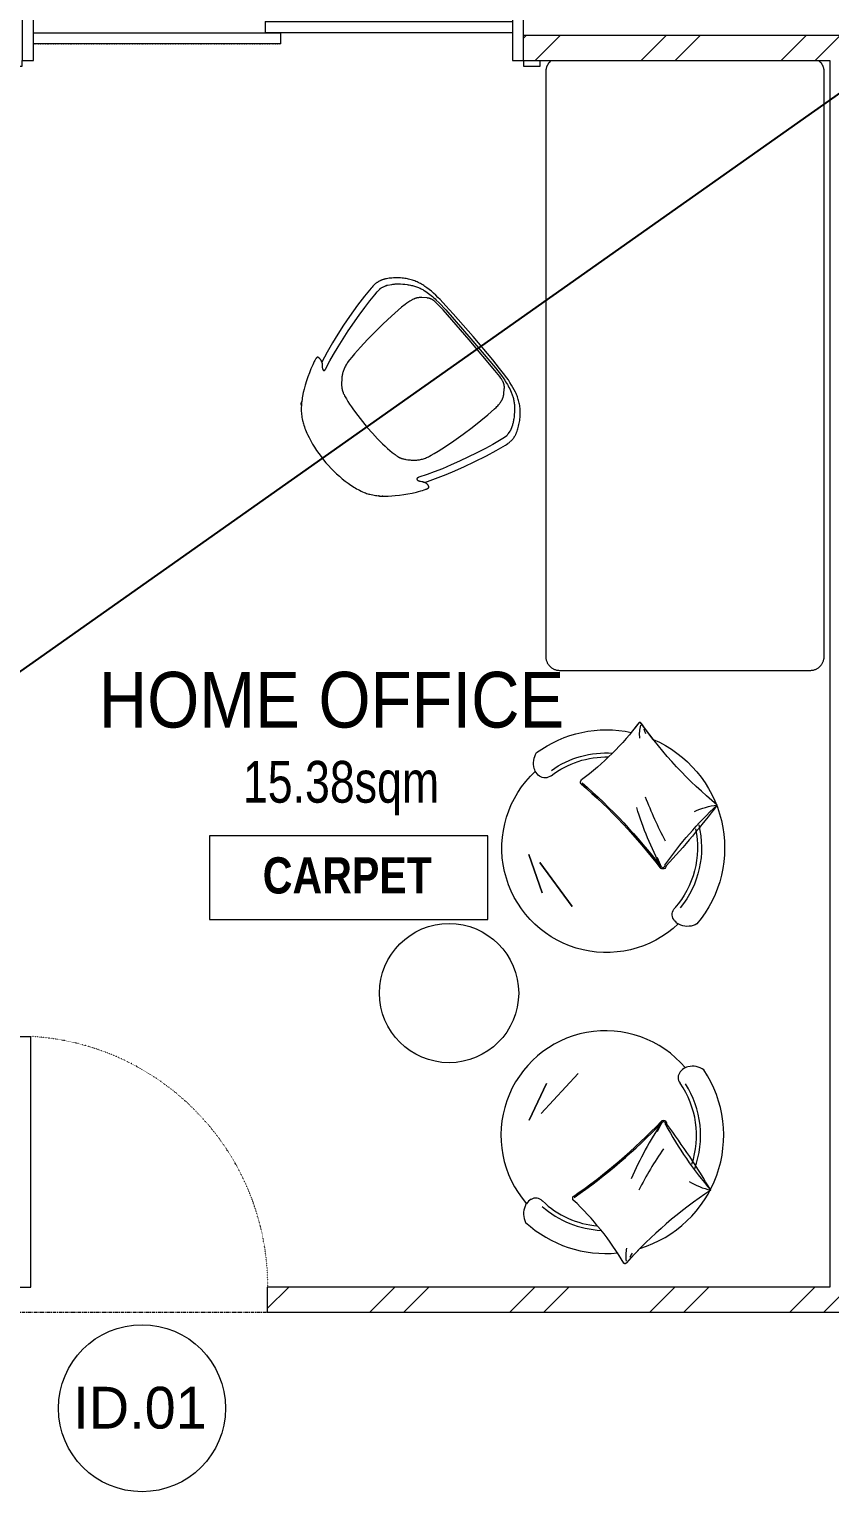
# Model space of a CAD drawing. Header units: millimetres. Extents: x -1971 to 39113, y -25802 to 13528.
# Drawn here: x 23679 to 26554, y 118 to 5371 of the extents above; entities that cross this region are included whole.
import ezdxf

# ---------------------------------------------------------------- set-up
doc = ezdxf.new("R2010")
doc.units = ezdxf.units.MM
doc.linetypes.add('Grid Line', pattern=[22.225, 12.7, -3.175, 3.175, -3.175])
doc.linetypes.add('T-swing', pattern=[1.2, 0, -0.6, 0, -0.6])
for name, color, linetype, lineweight in [('A-ANNO-NOTE', 131, 'Continuous', 9), ('A-AREA-IDEN', 2, 'Continuous', 25), ('A-DOOR', 31, 'Continuous', 9), ('A-DOOR-FRAM', 31, 'Continuous', 9), ('A-DOOR-IDEN', 31, 'Continuous', 9), ('A-WALL', 113, 'Continuous', 18), ('A-WALL-PATT', 111, 'Continuous', 18), ('G Furniture_dwg', 8, 'Continuous', 9), ('S-GRID', 1, 'Continuous', 9), ('图层 01', 18, 'Continuous', 9)]:
    doc.layers.add(name, color=color, linetype=linetype, lineweight=lineweight)
doc.layers.add('ID_REVISION_MARKUP', color=7, linetype='Continuous', lineweight=25, true_color=0xc83228)
doc.styles.add('Avenir Heavy', font='', dxfattribs={"width": 0.9, "height": 200})
doc.styles.add('Avenir Light', font='', dxfattribs={"height": 150})
doc.styles.add('Avenir Medium', font='', dxfattribs={"width": 0.8, "height": 150})
doc.styles.add('Avenir_B_2', font='', dxfattribs={"width": 0.85, "height": 130})
doc.styles.get('Avenir Heavy').set_extended_font_data('Avenir Heavy')
doc.styles.get('Avenir Light').set_extended_font_data('Avenir Light')
doc.styles.get('Avenir Medium').set_extended_font_data('Avenir Medium')
doc.styles.get('Avenir_B_2').set_extended_font_data('Avenir', bold=True)
pattern_1 = [(45, (0, 0), (-251.447, 251.447), []), (45, (0, 381), (-251.447, 251.447), [])]

# ---------------------------------------------------------------- blocks, each defined once
blk = doc.blocks.new('M_Single-Flush - 900 x 2400mm In-1156846-Ground Floor')
at = {"layer": 'A-DOOR'}
for p, q in [((399, -45), (399, -945.2)), ((450, -45), (399, -45)), ((450, -45), (450, -945.2)), ((450, -945.2), (399, -945.2))]:
    blk.add_line(p, q, dxfattribs=at)
at = {"layer": 'A-DOOR', "linetype": 'T-swing'}
blk.add_arc((450, -45), 901.7, 180, 266.7576, dxfattribs=at)
blk = doc.blocks.new('CE Double Sliding Glazed _Adjustable_ - Glazed Sliding Double 1800 x 2400-2163021-Ground Floor')
at = {"layer": 'A-DOOR', "linetype": 'T-swing'}
for p, q in [((-375.3, 178.6), (-308.1, 245.8)), ((-375.3, 178.6), (-308.1, 111.5)), ((-375.3, 178.6), (-80.3, 178.6)), ((58.3, 40), (945.8, 40)), ((-774.2, -40), (113.3, -40))]:
    blk.add_line(p, q, dxfattribs=at)
at = {"layer": 'A-DOOR'}
for p, q in [((-814.2, 120), (-874.2, 120)), ((-874.2, 120), (-874.2, 100)), ((-814.2, 100), (-814.2, 120)), ((1045.8, 120), (985.8, 120)), ((985.8, 120), (985.8, 100)), ((1045.8, 100), (1045.8, 120)), ((-814.2, 100), (-814.2, -100)), ((-774.2, 100), (-814.2, 100)), ((-774.2, -100), (-774.2, 100)), ((985.8, 100), (945.8, 100)), ((945.8, 100), (945.8, -100)), ((985.8, -100), (985.8, 100)), ((-874.2, -100), (-874.2, -120)), ((-814.2, -100), (-774.2, -100)), ((-814.2, -120), (-814.2, -100)), ((945.8, -100), (985.8, -100)), ((985.8, -100), (985.8, -120)), ((1045.8, -120), (1045.8, -100)), ((-874.2, -120), (-814.2, -120)), ((985.8, -120), (1045.8, -120))]:
    blk.add_line(p, q, dxfattribs=at)
at = {"layer": 'A-DOOR-FRAM'}
for p, q in [((58.3, 40), (945.8, 40)), ((58.3, 40), (58.3, 0)), ((945.8, 0), (58.3, 0)), ((-774.2, 0), (113.3, 0)), ((113.3, -40), (-774.2, -40)), ((113.3, 0), (113.3, -40))]:
    blk.add_line(p, q, dxfattribs=at)
blk = doc.blocks.new('G Furniture_dwg_G Furniture_dwg_G Furniture_dwg_QBLOCK2008022615002378-1786726-Ground Floor-2220988-Ground Floor-2332976-Ground Floor')
at = {"layer": '图层 01', "color": 8, "flags": 128}
for points in [[(64.7, 156.2), (47.3, 188.4)], [(-265, 32.3), (-216.9, -157.7)], [(-296.6, -82.6), (-220.2, -206.7)]]:
    blk.add_lwpolyline(points, close=True, dxfattribs=at)
for points in [[(382.6, -125.2), (400.3, -195.7), (400, -198.5), (398.8, -200.4), (397.7, -201.4), (396.3, -202.2)], [(400.4, -195.1), (400, -198.5), (398.8, -200.4), (397.7, -201.4), (396.3, -202.2), (352.3, -201.3)]]:
    blk.add_lwpolyline(points, dxfattribs=at)
at = {"layer": '图层 01', "color": 8}
for centre, radius, start, end in [((-21.5, 358.7), 50.7, 160.1639, 171.5746), ((-5.1, 354.6), 67.4, 110.5648, 161.6512), ((-24.8, -6.6), 424.4, 343.7765, 90.5325), ((-24.8, -6.6), 375.6, 97.1459, 277.7347), ((-21.5, 358.7), 50.7, 171.5746, 197.8923), ((-38, 353.3), 33.3, 197.8923, 274.6498), ((-24.8, -6.6), 326.8, 38.3551, 91.8274), ((-24.8, -6.6), 341.5, 36.5437, 89.6551), ((55, 189.6), 12.5, 54.7807, 190.1936), ((-1971.9, -281.6), 2068.5, 1.6208, 13.1056), ((-1971.9, -281.6), 2068.5, 1.6208, 13.1056), ((55, 189.6), 7.83, 45.7723, 188.8571), ((55, 189.6), 7.83, 45.7723, 188.8571), ((-1972.9, -281.7), 2074.1, 1.6238, 13.1013), ((1246.2, 699), 1303.1, 203.0686, 213.2088), ((1246.2, 699), 1303.1, 203.0686, 213.2088), ((170.5, 1513.3), 1322.6, 265.2287, 277.6549), ((170.5, 1513.3), 1322.6, 265.2287, 277.6549), ((229.8, -2586.5), 2791.4, 87.6014, 93.4425), ((164.3, 390.5), 261.9, 295.5834, 314.1167), ((164.3, 390.5), 261.9, 295.5834, 314.1167), ((1889.4, 208.6), 1542.7, 180.227, 195.0994), ((1349.2, 645.8), 1320.3, 202.4612, 209.9929), ((1349.2, 645.8), 1320.3, 202.4612, 209.9929), ((-24.8, -6.6), 326.8, 283.0531, 321.9239), ((-24.8, -6.6), 341.5, 285.2254, 324.2621), ((-24.8, -6.6), 424.4, 284.348, 332.7011), ((351.9, -1236.3), 1035.1, 87.5418, 103.6854), ((351.9, -1236.3), 1035.1, 87.5418, 103.6854), ((441.2, -83.7), 117.5, 223.2994, 246.4057), ((441.2, -83.7), 117.5, 223.2994, 246.4057), ((565, -62.7), 206.7, 207.326, 212.4717), ((565, -62.7), 206.7, 207.326, 212.4717), ((393.7, -195.9), 6.8, 292.9437, 22.9437), ((393.7, -195.9), 6.8, 292.9437, 22.9437), ((104.3, -222.6), 8.53, 183.4888, 288.9088), ((104.3, -222.6), 8.53, 183.4888, 288.9088), ((54.9, -357.9), 33.3, 100.2308, 176.9882), ((72.2, -358.8), 50.7, 176.9882, 203.3059), ((72.2, -358.8), 50.7, 203.3059, 214.7167), ((87, -350.7), 67.4, 213.2294, 264.3157)]:
    blk.add_arc(centre, radius, start, end, dxfattribs=at)
blk = doc.blocks.new('G Furniture_dwg_G Furniture_dwg_G Furniture_dwg_QBLOCK2008022615002378-1786728-Ground Floor-2220990-Ground Floor-2332978-Ground Floor')
at = {"layer": '图层 01', "color": 8, "flags": 128}
for points in [[(64.7, 156.2), (47.3, 188.4)], [(-265, 32.3), (-216.9, -157.7)], [(-296.6, -82.6), (-220.2, -206.7)]]:
    blk.add_lwpolyline(points, close=True, dxfattribs=at)
for points in [[(382.6, -125.2), (400.3, -195.7), (400, -198.5), (398.8, -200.4), (397.7, -201.4), (396.3, -202.2)], [(400.4, -195.1), (400, -198.5), (398.8, -200.4), (397.7, -201.4), (396.3, -202.2), (352.3, -201.3)]]:
    blk.add_lwpolyline(points, dxfattribs=at)
at = {"layer": '图层 01', "color": 8}
for centre, radius, start, end in [((-21.5, 358.7), 50.7, 160.1639, 171.5746), ((-5.1, 354.6), 67.4, 110.5648, 161.6512), ((-24.8, -6.6), 424.4, 343.7765, 90.5325), ((-24.8, -6.6), 375.6, 97.1459, 277.7347), ((-21.5, 358.7), 50.7, 171.5746, 197.8923), ((-38, 353.3), 33.3, 197.8923, 274.6498), ((-24.8, -6.6), 326.8, 38.3551, 91.8274), ((-24.8, -6.6), 341.5, 36.5437, 89.6551), ((55, 189.6), 12.5, 54.7807, 190.1936), ((-1971.9, -281.6), 2068.5, 1.6208, 13.1056), ((-1971.9, -281.6), 2068.5, 1.6208, 13.1056), ((55, 189.6), 7.83, 45.7723, 188.8571), ((55, 189.6), 7.83, 45.7723, 188.8571), ((-1972.9, -281.7), 2074.1, 1.6238, 13.1013), ((1246.2, 699), 1303.1, 203.0686, 213.2088), ((1246.2, 699), 1303.1, 203.0686, 213.2088), ((170.5, 1513.3), 1322.6, 265.2287, 277.6549), ((170.5, 1513.3), 1322.6, 265.2287, 277.6549), ((229.8, -2586.5), 2791.4, 87.6014, 93.4425), ((164.3, 390.5), 261.9, 295.5834, 314.1167), ((164.3, 390.5), 261.9, 295.5834, 314.1167), ((1889.4, 208.6), 1542.7, 180.227, 195.0994), ((1349.2, 645.8), 1320.3, 202.4612, 209.9929), ((1349.2, 645.8), 1320.3, 202.4612, 209.9929), ((-24.8, -6.6), 326.8, 283.0531, 321.9239), ((-24.8, -6.6), 341.5, 285.2254, 324.2621), ((-24.8, -6.6), 424.4, 284.348, 332.7011), ((351.9, -1236.3), 1035.1, 87.5418, 103.6854), ((351.9, -1236.3), 1035.1, 87.5418, 103.6854), ((441.2, -83.7), 117.5, 223.2994, 246.4057), ((441.2, -83.7), 117.5, 223.2994, 246.4057), ((565, -62.7), 206.7, 207.326, 212.4717), ((565, -62.7), 206.7, 207.326, 212.4717), ((393.7, -195.9), 6.8, 292.9437, 22.9437), ((393.7, -195.9), 6.8, 292.9437, 22.9437), ((104.3, -222.6), 8.53, 183.4888, 288.9088), ((104.3, -222.6), 8.53, 183.4888, 288.9088), ((54.9, -357.9), 33.3, 100.2308, 176.9882), ((72.2, -358.8), 50.7, 176.9882, 203.3059), ((72.2, -358.8), 50.7, 203.3059, 214.7167), ((87, -350.7), 67.4, 213.2294, 264.3157)]:
    blk.add_arc(centre, radius, start, end, dxfattribs=at)
blk = doc.blocks.new('G Furniture_dwg_G Furniture_dwg_G Furniture_dwg_xfbdbnv-1786709-Ground Floor-2220968-Ground Floor-2332959-Ground Floor')
at = {"layer": '图层 01', "color": 8, "flags": 128}
for points in [[(15290.9, 10361), (15291.6, 10361.3), (15292.2, 10361.6), (15292.9, 10362), (15293.5, 10362.3), (15294.9, 10363.1), (15296.3, 10364), (15297.7, 10364.9), (15299, 10365.9), (15300.6, 10367.1), (15306.3, 10371.8), (15306.8, 10372.2), (15307.3, 10372.6), (15307.9, 10373), (15308.6, 10373.5), (15310.5, 10374.6), (15311, 10374.9), (15311.3, 10375.1), (15311.5, 10375.2), (15311.8, 10375.4), (15311.9, 10375.4), (15312.1, 10375.5), (15312.6, 10375.7), (15313.1, 10375.9), (15313.6, 10376.1), (15314.1, 10376.3), (15314.6, 10376.4), (15315, 10376.6), (15315.5, 10376.7), (15315.9, 10376.8), (15316.3, 10376.9), (15316.7, 10377), (15317.1, 10377), (15317.5, 10377.1), (15317.7, 10377.1), (15317.9, 10377.1), (15318.1, 10377.1), (15318.3, 10377.1), (15318.4, 10377.1), (15318.6, 10377.1), (15318.8, 10377.1), (15318.9, 10377.1), (15319.1, 10377.1), (15319.2, 10377.1), (15319.4, 10377.1), (15319.6, 10377.1), (15319.7, 10377), (15319.8, 10377), (15320, 10377), (15320.1, 10376.9), (15320.3, 10376.9), (15320.4, 10376.9), (15320.5, 10376.8), (15320.6, 10376.8), (15320.7, 10376.7), (15320.8, 10376.7), (15320.9, 10376.7), (15320.9, 10376.6), (15321, 10376.6), (15321, 10376.6), (15321.1, 10376.5), (15321.1, 10376.5), (15321.2, 10376.5), (15321.2, 10376.4), (15321.3, 10376.4), (15321.3, 10376.4), (15321.4, 10376.3), (15321.4, 10376.3), (15321.5, 10376.3), (15321.5, 10376.2), (15321.6, 10376.2), (15321.6, 10376.1), (15321.7, 10376.1), (15321.7, 10376), (15321.7, 10376), (15321.8, 10376), (15321.8, 10375.9), (15321.9, 10375.9), (15321.9, 10375.8), (15321.9, 10375.8), (15322, 10375.7), (15322, 10375.7), (15322, 10375.6), (15322.1, 10375.6), (15322.1, 10375.5), (15322.1, 10375.5), (15322.2, 10375.4), (15322.2, 10375.4), (15322.2, 10375.3), (15322.2, 10375.3), (15322.3, 10375.2), (15322.3, 10375.2), (15322.3, 10375.1), (15322.4, 10375), (15322.4, 10375), (15322.4, 10374.9), (15322.4, 10374.8), (15322.5, 10374.7), (15322.5, 10374.7), (15322.5, 10374.6), (15322.5, 10374.5), (15322.5, 10374.4), (15322.6, 10374.3), (15322.6, 10374.3), (15322.6, 10374.2), (15322.6, 10374), (15322.6, 10373.8), (15322.6, 10373.7), (15322.6, 10373.5), (15322.7, 10373.3), (15322.6, 10373.1), (15322.6, 10372.9), (15322.6, 10372.7), (15322.6, 10372.5), (15322.6, 10372.3), (15322.6, 10372.1), (15322.5, 10371.8), (15322.5, 10371.4), (15322.4, 10370.9), (15322.2, 10370.4), (15322.1, 10369.8), (15322, 10369.3), (15321.6, 10368.1), (15321.2, 10366.8), (15320.7, 10365.5), (15308.3, 10334.5), (15298.1, 10307), (15286.9, 10274.1), (15275.7, 10238.7), (15265.5, 10203.4), (15246.4, 10130.6), (15237.9, 10094.7), (15231.1, 10062.4), (15225.5, 10032.4), (15223.1, 10017.6), (15222, 10010.4), (15221.2, 10003.3), (15221.2, 10002.8), (15221.1, 10002.4), (15221.1, 10001.9), (15221.1, 10001.4), (15221.1, 10001), (15221.1, 10000.5), (15221.1, 10000), (15221.2, 9999.5), (15221.3, 9998.5), (15221.4, 9997.5), (15221.6, 9996.5), (15221.8, 9995.5), (15222, 9994.4), (15222.2, 9993.4), (15222.8, 9991.2), (15223.4, 9989.1), (15226.9, 9977.7), (15227.1, 9976.9), (15227.3, 9976.2), (15227.4, 9975.8), (15227.5, 9975.5), (15227.5, 9975.2), (15227.6, 9974.8), (15227.6, 9974.7), (15227.6, 9974.5), (15227.6, 9974.4), (15227.6, 9974.3), (15227.6, 9974.1), (15227.6, 9974), (15227.6, 9973.9), (15227.6, 9973.7), (15228.1, 9973), (15228.7, 9972.2), (15229.2, 9971.4), (15229.7, 9970.6), (15238.4, 9955.4), (15240, 9952.8), (15241.8, 9950), (15243.8, 9947.2), (15245.9, 9944.2), (15248.2, 9941.2), (15250.7, 9938.2), (15253.4, 9935), (15259.2, 9928.8), (15265.1, 9922.5), (15271.3, 9916.5), (15277.7, 9910.6), (15281, 9907.8), (15284.2, 9905), (15287.6, 9902.4), (15290.9, 9899.8), (15294.3, 9897.3), (15297.7, 9894.9), (15301.1, 9892.6), (15304.5, 9890.5), (15308, 9888.4), (15311.4, 9886.5), (15314.9, 9884.7), (15318.4, 9883.1), (15321.8, 9881.5), (15325.3, 9880), (15328.8, 9878.6), (15332.2, 9877.3), (15335.6, 9876.1), (15339, 9875), (15345.8, 9873), (15352.4, 9871.2), (15358.9, 9869.6), (15365.3, 9868.2), (15371.6, 9867), (15377.9, 9865.9), (15384.3, 9864.9), (15391, 9864.1), (15398, 9863.4), (15413.4, 9862.1), (15451.3, 9860.4), (15600.6, 9858.8), (15749.9, 9860.4), (15787.7, 9862.1), (15803.1, 9863.4), (15810.1, 9864.1), (15816.8, 9864.9), (15823.2, 9865.9), (15829.6, 9867), (15835.8, 9868.2), (15842.2, 9869.6), (15848.7, 9871.2), (15855.3, 9873), (15862.1, 9875), (15865.5, 9876.1), (15868.9, 9877.3), (15872.4, 9878.6), (15875.8, 9880), (15879.3, 9881.5), (15882.7, 9883.1), (15886.2, 9884.7), (15889.7, 9886.5), (15893.1, 9888.4), (15896.6, 9890.5), (15900, 9892.6), (15903.4, 9894.9), (15906.8, 9897.3), (15910.2, 9899.8), (15913.6, 9902.4), (15916.9, 9905), (15920.2, 9907.8), (15923.4, 9910.6), (15929.8, 9916.5), (15936, 9922.5), (15942, 9928.8), (15947.7, 9935), (15950.4, 9938.2), (15952.9, 9941.2), (15955.2, 9944.2), (15957.3, 9947.2), (15959.3, 9950), (15961.1, 9952.8), (15962.7, 9955.4), (15971.4, 9970.6), (15972, 9971.4), (15972.5, 9972.2), (15973, 9973), (15973.5, 9973.7), (15973.5, 9973.9), (15973.5, 9974), (15973.5, 9974.1), (15973.5, 9974.3), (15973.5, 9974.4), (15973.5, 9974.5), (15973.5, 9974.7), (15973.6, 9974.8), (15973.6, 9975.2), (15973.7, 9975.5), (15973.7, 9975.8), (15973.8, 9976.2), (15974, 9976.9), (15974.2, 9977.7), (15977.7, 9989.1), (15978.4, 9991.2), (15978.9, 9993.4), (15979.1, 9994.4), (15979.4, 9995.5), (15979.6, 9996.5), (15979.7, 9997.5), (15979.8, 9998.5), (15979.9, 9999.5), (15980, 10000), (15980, 10000.5), (15980, 10001), (15980, 10001.4), (15980, 10001.9), (15980, 10002.4), (15980, 10002.8), (15979.9, 10003.3), (15979.1, 10010.4), (15978, 10017.6), (15975.6, 10032.4), (15970, 10062.4), (15963.2, 10094.7), (15954.7, 10130.6), (15935.7, 10203.4), (15925.4, 10238.7), (15914.2, 10274.1), (15903, 10307), (15892.8, 10334.5), (15880.4, 10365.5), (15879.9, 10366.8), (15879.5, 10368.1), (15879.2, 10369.3), (15879, 10369.8), (15878.9, 10370.4), (15878.8, 10370.9), (15878.7, 10371.4), (15878.6, 10371.8), (15878.6, 10372.1), (15878.5, 10372.3), (15878.5, 10372.5), (15878.5, 10372.7), (15878.5, 10372.9), (15878.5, 10373.1), (15878.5, 10373.3), (15878.5, 10373.5), (15878.5, 10373.7), (15878.5, 10373.8), (15878.5, 10374), (15878.5, 10374.2), (15878.5, 10374.3), (15878.6, 10374.3), (15878.6, 10374.4), (15878.6, 10374.5), (15878.6, 10374.6), (15878.6, 10374.7), (15878.7, 10374.7), (15878.7, 10374.8), (15878.7, 10374.9), (15878.7, 10375), (15878.8, 10375), (15878.8, 10375.1), (15878.8, 10375.2), (15878.8, 10375.2), (15878.9, 10375.3), (15878.9, 10375.3), (15878.9, 10375.4), (15879, 10375.4), (15879, 10375.5), (15879, 10375.5), (15879, 10375.6), (15879.1, 10375.6), (15879.1, 10375.7), (15879.1, 10375.7), (15879.2, 10375.8), (15879.2, 10375.8), (15879.3, 10375.9), (15879.3, 10375.9), (15879.3, 10376), (15879.4, 10376), (15879.4, 10376), (15879.5, 10376.1), (15879.5, 10376.1), (15879.5, 10376.2), (15879.6, 10376.2), (15879.6, 10376.3), (15879.7, 10376.3), (15879.7, 10376.3), (15879.8, 10376.4), (15879.8, 10376.4), (15879.9, 10376.4), (15879.9, 10376.5), (15880, 10376.5), (15880, 10376.5), (15880.1, 10376.6), (15880.1, 10376.6), (15880.2, 10376.6), (15880.3, 10376.7), (15880.3, 10376.7), (15880.4, 10376.7), (15880.5, 10376.8), (15880.6, 10376.8), (15880.7, 10376.9), (15880.9, 10376.9), (15881, 10376.9), (15881.1, 10377), (15881.3, 10377), (15881.4, 10377), (15881.6, 10377.1), (15881.7, 10377.1), (15881.9, 10377.1), (15882, 10377.1), (15882.2, 10377.1), (15882.4, 10377.1), (15882.5, 10377.1), (15882.7, 10377.1), (15882.9, 10377.1), (15883, 10377.1), (15883.2, 10377.1), (15883.4, 10377.1), (15883.6, 10377.1), (15884, 10377), (15884.4, 10377), (15884.8, 10376.9), (15885.2, 10376.8), (15885.6, 10376.7), (15886.1, 10376.6), (15886.5, 10376.4), (15887, 10376.3), (15887.5, 10376.1), (15888, 10375.9), (15888.5, 10375.7), (15889, 10375.5), (15889.7, 10375.2), (15890.3, 10374.8), (15890.9, 10374.5), (15891.5, 10374.1), (15892.1, 10373.7), (15892.7, 10373.4), (15893.3, 10373), (15893.8, 10372.6), (15894.8, 10371.8), (15895.8, 10371), (15900.5, 10367.1), (15901.3, 10366.5), (15902.1, 10365.9), (15903.5, 10364.9), (15905, 10363.9), (15906.3, 10363.1), (15906.9, 10362.7), (15907.3, 10362.5), (15907.6, 10362.3), (15908.3, 10361.9), (15909, 10361.6), (15909.7, 10361.2), (15910.4, 10360.9), (15926, 10319.7), (15941, 10278.1), (15952.8, 10242.5), (15964.4, 10202.7), (15975, 10162.7), (15987.9, 10110.4), (15997.3, 10067.4), (16001.2, 10047), (16004.6, 10026.5), (16005.4, 10021.3), (16006, 10016.1), (16006.2, 10013.5), (16006.4, 10010.8), (16006.5, 10008.2), (16006.6, 10005.5), (16006.6, 10003.5), (16006.5, 10001.5), (16006.4, 9999.5), (16006.2, 9997.5), (16006, 9995.5), (16005.8, 9993.5), (16005.5, 9991.5), (16005.2, 9989.5), (16004.8, 9987.5), (16004.4, 9985.5), (16003.9, 9983.5), (16003.4, 9981.5), (16002.9, 9979.6), (16002.3, 9977.7), (16001.7, 9975.7), (16001, 9973.8), (16000.1, 9971.7), (15999.2, 9969.5), (15998.3, 9967.3), (15997.3, 9965.2), (15996.3, 9963.1), (15995.2, 9961), (15992.9, 9956.8), (15990.3, 9952.3), (15987.5, 9947.8), (15984.6, 9943.4), (15981.5, 9939.1), (15978.2, 9934.5), (15974.6, 9930.1), (15971, 9925.7), (15967.3, 9921.4), (15963.5, 9917.2), (15959.5, 9913.1), (15955.5, 9909.2), (15951.3, 9905.3), (15947.5, 9901.9), (15943.7, 9898.6), (15939.8, 9895.4), (15935.8, 9892.3), (15931.7, 9889.3), (15927.6, 9886.5), (15923.3, 9883.7), (15919, 9881.1), (15914.7, 9878.7), (15910.3, 9876.4), (15905.8, 9874.3), (15901.3, 9872.3), (15896.7, 9870.4), (15892, 9868.6), (15887.4, 9866.9), (15882.6, 9865.4), (15877.8, 9863.9), (15873, 9862.5), (15863.2, 9860.1), (15852.4, 9857.7), (15841.6, 9855.7), (15830, 9853.9), (15818.5, 9852.5), (15806.9, 9851.5), (15795.2, 9850.6), (15761.5, 9849), (15719.2, 9847.9), (15600, 9847.1), (15481.5, 9847.9), (15439.3, 9849), (15405.6, 9850.6), (15394, 9851.5), (15382.4, 9852.6), (15370.9, 9853.9), (15359.4, 9855.7), (15348.6, 9857.7), (15337.8, 9860.1), (15328, 9862.6), (15323.2, 9863.9), (15318.4, 9865.4), (15313.6, 9867), (15308.9, 9868.6), (15304.3, 9870.4), (15299.7, 9872.3), (15295.2, 9874.4), (15290.7, 9876.5), (15286.3, 9878.8), (15282, 9881.2), (15277.6, 9883.8), (15273.4, 9886.6), (15269.2, 9889.4), (15265.2, 9892.4), (15261.2, 9895.5), (15257.2, 9898.7), (15253.4, 9902), (15249.6, 9905.4), (15245.5, 9909.3), (15241.5, 9913.3), (15237.6, 9917.3), (15233.7, 9921.5), (15230, 9925.8), (15226.4, 9930.1), (15222.9, 9934.6), (15219.6, 9939.1), (15216.5, 9943.4), (15213.6, 9947.8), (15210.8, 9952.3), (15208.2, 9956.9), (15205.9, 9961), (15204.9, 9963.1), (15203.8, 9965.2), (15202.8, 9967.3), (15201.9, 9969.5), (15201, 9971.7), (15200.1, 9973.8), (15199.5, 9975.7), (15198.8, 9977.7), (15198.3, 9979.6), (15197.7, 9981.5), (15197.2, 9983.5), (15196.8, 9985.5), (15196.3, 9987.5), (15196, 9989.5), (15195.6, 9991.5), (15195.4, 9993.5), (15195.1, 9995.5), (15194.9, 9997.5), (15194.7, 9999.5), (15194.6, 10001.5), (15194.6, 10003.5), (15194.5, 10005.5), (15194.6, 10008.2), (15194.7, 10010.8), (15194.9, 10013.5), (15195.1, 10016.1), (15195.8, 10021.3), (15196.5, 10026.5), (15199.9, 10047), (15203.8, 10067.4), (15213.2, 10110.4), (15226.1, 10162.7), (15236.7, 10202.7), (15248.3, 10242.5), (15261.2, 10281.2), (15275.1, 10319.7), (15290.9, 10361), (15290.1, 10360.6), (15289.5, 10360.4), (15288.8, 10360.1), (15288.2, 10359.9), (15287.5, 10359.7), (15286.8, 10359.5), (15286.2, 10359.3), (15285.5, 10359.1), (15284.8, 10359), (15284.1, 10358.9), (15283.4, 10358.7), (15282.7, 10358.6), (15282, 10358.5), (15281.3, 10358.5), (15280.7, 10358.4), (15280, 10358.4), (15279, 10358.4), (15277.9, 10358.4), (15276.8, 10358.4), (15275.7, 10358.5), (15274.6, 10358.6), (15273.4, 10358.8), (15272.3, 10358.9), (15271.1, 10359.1), (15270.4, 10359.2), (15269.6, 10359.4), (15269.2, 10359.5), (15268.9, 10359.6), (15268.5, 10359.7), (15268.1, 10359.8), (15267.9, 10359.9), (15267.7, 10360), (15267.4, 10360.1), (15267.3, 10360.1), (15267.2, 10360.2), (15267.1, 10360.3), (15266.9, 10360.3), (15266.8, 10360.4), (15266.7, 10360.5), (15266.6, 10360.5), (15266.5, 10360.6), (15266.4, 10360.7), (15266.3, 10360.8), (15266.2, 10360.8), (15266.2, 10360.9), (15266.1, 10360.9), (15266.1, 10361), (15266, 10361.1), (15266, 10361.2), (15265.9, 10361.2), (15265.9, 10361.3), (15265.8, 10361.4), (15265.8, 10361.4), (15265.7, 10361.5), (15265.7, 10361.6), (15265.6, 10361.7), (15265.6, 10361.8), (15265.6, 10361.8), (15265.5, 10361.9), (15265.5, 10362), (15265.5, 10362.1), (15265.4, 10362.2), (15265.4, 10362.3), (15265.4, 10362.3), (15265.3, 10362.4), (15265.3, 10362.5), (15265.3, 10362.6), (15265.3, 10362.7), (15265.3, 10362.8), (15265.3, 10362.9), (15265.3, 10363), (15265.3, 10363), (15265.2, 10363.1), (15265.2, 10363.2), (15265.2, 10363.3), (15265.2, 10363.8), (15265.2, 10364.3), (15265.2, 10364.8), (15265.3, 10365.3), (15265.3, 10365.8), (15265.3, 10366.2), (15265.4, 10366.7), (15265.5, 10367.2), (15265.5, 10367.7), (15265.6, 10368.2), (15265.7, 10368.7), (15265.8, 10369.2), (15265.9, 10369.6), (15266, 10370.1), (15266.1, 10370.6), (15266.3, 10371.1), (15266.8, 10372.9), (15267.6, 10375.3), (15268.5, 10377.7), (15270.3, 10382.4), (15273, 10388.6), (15275.8, 10394.8), (15283.3, 10410.2), (15291.3, 10425.4), (15299.6, 10440.1), (15308.3, 10454.7), (15317.4, 10468.9), (15327, 10482.9), (15334.9, 10493.8), (15343.2, 10504.5), (15347.5, 10509.7), (15351.9, 10514.9), (15356.4, 10519.9), (15361, 10524.9), (15365, 10528.9), (15369, 10532.9), (15373.1, 10536.8), (15377.3, 10540.5), (15381.5, 10544.2), (15385.9, 10547.7), (15390.4, 10551.2), (15395, 10554.5), (15399.9, 10557.8), (15405, 10560.9), (15410.1, 10563.9), (15415.3, 10566.7), (15419.6, 10568.9), (15424, 10571), (15428.4, 10573), (15432.8, 10574.9), (15438.9, 10577.3), (15445.1, 10579.6), (15451.3, 10581.8), (15457.5, 10583.9), (15463.8, 10585.8), (15470.1, 10587.6), (15482.8, 10590.9), (15497, 10594.1), (15511.3, 10596.9), (15525.6, 10599.2), (15540, 10601.1), (15555.1, 10602.6), (15570.2, 10603.7), (15585.3, 10604.4), (15600.5, 10604.6), (15615.6, 10604.4), (15630.7, 10603.7), (15645.7, 10602.6), (15660.7, 10601.1), (15675.2, 10599.2), (15689.7, 10596.9), (15704, 10594.2), (15718.3, 10590.9), (15731, 10587.6), (15737.3, 10585.8), (15743.5, 10583.9), (15749.7, 10581.9), (15755.9, 10579.7), (15762, 10577.4), (15768.1, 10574.9), (15774, 10572.4), (15779.7, 10569.8), (15785.4, 10566.9), (15791, 10563.9), (15794.9, 10561.7), (15798.7, 10559.4), (15802.5, 10556.9), (15806.2, 10554.4), (15810.8, 10551.1), (15815.2, 10547.7), (15819.6, 10544.1), (15823.9, 10540.5), (15828.1, 10536.7), (15832.2, 10532.8), (15836.2, 10528.8), (15840.2, 10524.8), (15844.8, 10519.8), (15849.3, 10514.8), (15853.6, 10509.7), (15857.9, 10504.5), (15866.2, 10493.8), (15874.2, 10482.9), (15883.7, 10468.9), (15892.8, 10454.7), (15901.5, 10440.2), (15909.8, 10425.4), (15917.8, 10410.2), (15921.6, 10402.5), (15925.4, 10394.8), (15928.2, 10388.6), (15930.8, 10382.4), (15932.7, 10377.7), (15933.5, 10375.3), (15934.3, 10372.9), (15934.9, 10371.1), (15935, 10370.6), (15935.1, 10370.1), (15935.2, 10369.6), (15935.3, 10369.2), (15935.4, 10368.7), (15935.5, 10368.2), (15935.6, 10367.7), (15935.7, 10367.2), (15935.7, 10366.7), (15935.8, 10366.2), (15935.8, 10365.8), (15935.8, 10365.3), (15935.9, 10364.8), (15935.9, 10364.3), (15935.9, 10363.8), (15935.9, 10363.3), (15935.9, 10363.2), (15935.9, 10363.1), (15935.9, 10363), (15935.9, 10363), (15935.9, 10362.9), (15935.8, 10362.8), (15935.8, 10362.7), (15935.8, 10362.6), (15935.8, 10362.5), (15935.8, 10362.4), (15935.7, 10362.3), (15935.7, 10362.3), (15935.7, 10362.2), (15935.7, 10362.1), (15935.6, 10362), (15935.6, 10361.9), (15935.6, 10361.8), (15935.5, 10361.8), (15935.5, 10361.7), (15935.4, 10361.6), (15935.4, 10361.5), (15935.4, 10361.4), (15935.3, 10361.4), (15935.3, 10361.3), (15935.2, 10361.2), (15935.2, 10361.2), (15935.1, 10361.1), (15935.1, 10361), (15935, 10360.9), (15934.9, 10360.9), (15934.9, 10360.8), (15934.8, 10360.8), (15934.7, 10360.7), (15934.6, 10360.6), (15934.5, 10360.5), (15934.4, 10360.5), (15934.3, 10360.4), (15934.2, 10360.3), (15934.1, 10360.3), (15934, 10360.2), (15933.9, 10360.2), (15933.7, 10360.1), (15933.6, 10360.1), (15933.5, 10360), (15933.2, 10359.9), (15933, 10359.8), (15932.6, 10359.7), (15932.2, 10359.6), (15931.9, 10359.5), (15931.5, 10359.4), (15930.8, 10359.2), (15930, 10359.1), (15928.9, 10358.9), (15927.8, 10358.8), (15926.7, 10358.6), (15925.6, 10358.5), (15924.5, 10358.4), (15923.4, 10358.4), (15922.3, 10358.4), (15921.2, 10358.4), (15920.5, 10358.4), (15919.8, 10358.5), (15919.1, 10358.5), (15918.4, 10358.6), (15917.7, 10358.7), (15917, 10358.9), (15916.3, 10359), (15915.7, 10359.1), (15915, 10359.3), (15914.3, 10359.5), (15913.6, 10359.7), (15913, 10359.9), (15912.3, 10360.1), (15911.7, 10360.4), (15911, 10360.6), (15910.4, 10360.9), (15910.4, 10360.9), (15910.4, 10360.9), (15910.4, 10360.9), (15910.4, 10360.9), (15910.4, 10360.9), (15910.4, 10360.9), (15910.4, 10360.9), (15910.4, 10360.9), (15910.4, 10360.9), (15910.4, 10360.9), (15910.4, 10360.9), (15910.4, 10360.9), (15910.4, 10360.9), (15910.4, 10360.9), (15910.4, 10360.9), (15910.4, 10360.9), (15910.4, 10360.9), (15910.4, 10360.9), (15910.4, 10360.9), (15910.4, 10360.9), (15910.4, 10360.9), (15910.4, 10360.9), (15910.4, 10360.9), (15910.4, 10360.9), (15910.4, 10360.9), (15910.4, 10361), (15910.4, 10361), (15910.4, 10361), (15910.4, 10361), (15910.4, 10361), (15910.4, 10361), (15910.4, 10361), (15910.3, 10361.1), (15910.3, 10361.1), (15908.9, 10362.6), (15908.7, 10362.8), (15908.5, 10363), (15908.4, 10363.2), (15908.2, 10363.4), (15908.1, 10363.6), (15907.9, 10363.8), (15907.8, 10364), (15907.7, 10364.2), (15907.6, 10364.3), (15907.6, 10364.4), (15907.5, 10364.5), (15907.5, 10364.5), (15907.4, 10364.6), (15907.4, 10364.7), (15907.4, 10364.7), (15907.4, 10364.7), (15907.4, 10364.8), (15907.3, 10364.8), (15907.3, 10364.8), (15907.3, 10364.9), (15907.3, 10364.9), (15907.3, 10364.9), (15907.3, 10364.9), (15907.3, 10364.9), (15907.3, 10364.9), (15907.3, 10365), (15907.3, 10365), (15907.3, 10365), (15907.3, 10365), (15907.3, 10365), (15907.3, 10365), (15907.3, 10365), (15907.3, 10365), (15907.3, 10365), (15907.3, 10365), (15907.3, 10365.1), (15907.3, 10365.1), (15907.3, 10365.1), (15907.3, 10365.1), (15907.3, 10365.1), (15907.3, 10365.1), (15907.3, 10365.1), (15907.3, 10365.1), (15907.3, 10365.1), (15907.3, 10365.1), (15907.3, 10365.1), (15907.3, 10365.1), (15907.3, 10365.1), (15907.3, 10365.1), (15907.3, 10365.1), (15907.3, 10365.1), (15907.3, 10365.1), (15907.3, 10365.1), (15907.3, 10365.1), (15907.3, 10365.2), (15907.4, 10365.2), (15907.4, 10365.2)], [(15356.9, 10520.4), (15357, 10520.9), (15357.1, 10521.4), (15357.2, 10521.8), (15357.3, 10522.3), (15357.5, 10522.7), (15357.7, 10523.2), (15357.8, 10523.6), (15358, 10524.1), (15358.3, 10524.5), (15358.5, 10525), (15358.7, 10525.4), (15359, 10525.8), (15359.3, 10526.3), (15359.6, 10526.7), (15359.9, 10527.1), (15360.2, 10527.4), (15360.5, 10527.8), (15360.8, 10528.2), (15361.2, 10528.5), (15361.6, 10528.9), (15361.9, 10529.2), (15362.3, 10529.5), (15362.7, 10529.8), (15363.1, 10530.1), (15363.5, 10530.4), (15363.9, 10530.7), (15364.4, 10530.9), (15364.8, 10531.1), (15365.2, 10531.3), (15365.6, 10531.5), (15366.1, 10531.7), (15366.5, 10531.9), (15366.8, 10532), (15367, 10532.1), (15367.3, 10532.1), (15367.5, 10532.2), (15367.8, 10532.3), (15368, 10532.4), (15368.3, 10532.4), (15368.6, 10532.5)], [(15844.2, 10520.4), (15844.1, 10520.9), (15844, 10521.4), (15843.9, 10521.8), (15843.8, 10522.3), (15843.6, 10522.7), (15843.5, 10523.2), (15843.3, 10523.6), (15843.1, 10524.1), (15842.9, 10524.5), (15842.6, 10525), (15842.4, 10525.4), (15842.1, 10525.8), (15841.8, 10526.3), (15841.6, 10526.7), (15841.3, 10527.1), (15840.9, 10527.4), (15840.6, 10527.8), (15840.3, 10528.2), (15839.9, 10528.5), (15839.6, 10528.9), (15839.2, 10529.2), (15838.8, 10529.5), (15838.4, 10529.8), (15838, 10530.1), (15837.6, 10530.4), (15837.2, 10530.7), (15836.8, 10530.9), (15836.3, 10531.1), (15835.9, 10531.3), (15835.5, 10531.5), (15835, 10531.7), (15834.6, 10531.9), (15834.3, 10532), (15834.1, 10532.1), (15833.8, 10532.1), (15833.6, 10532.2), (15833.3, 10532.3), (15833.1, 10532.4), (15832.8, 10532.4), (15832.6, 10532.5)]]:
    blk.add_lwpolyline(points, dxfattribs=at)
blk.add_lwpolyline([(15379.5, 10330.9), (15381.7, 10333.6), (15383.9, 10336.2), (15386.4, 10339), (15388.9, 10341.7), (15391.9, 10344.7), (15394.9, 10347.6), (15401.6, 10353.8), (15407, 10358.6), (15409.5, 10360.6), (15412, 10362.6), (15414.3, 10364.3), (15416.7, 10366), (15418.8, 10367.4), (15421.1, 10368.8), (15422.3, 10369.5), (15423.6, 10370.3), (15424.9, 10370.9), (15426.2, 10371.6), (15427.6, 10372.2), (15428.9, 10372.8), (15430.3, 10373.4), (15431.6, 10374), (15433.2, 10374.5), (15434.8, 10375.1), (15437.9, 10376.1), (15441.1, 10377.1), (15444.3, 10377.9), (15449, 10379), (15453.7, 10380.1), (15463.1, 10381.8), (15474.6, 10383.7), (15486.2, 10385.3), (15499.8, 10387), (15513.5, 10388.3), (15540.9, 10390.3), (15570.9, 10391.6), (15600.9, 10392.1), (15630.7, 10391.6), (15660.4, 10390.3), (15687.8, 10388.3), (15701.4, 10386.9), (15715, 10385.3), (15726.6, 10383.7), (15738.2, 10381.8), (15747.5, 10380), (15752.2, 10379), (15756.8, 10377.9), (15760, 10377.1), (15763.3, 10376.1), (15764.9, 10375.6), (15766.5, 10375.1), (15768.1, 10374.5), (15769.6, 10373.9), (15771, 10373.4), (15772.3, 10372.8), (15773.6, 10372.2), (15774.9, 10371.6), (15776.2, 10370.9), (15777.5, 10370.2), (15778.8, 10369.5), (15780, 10368.8), (15782.3, 10367.4), (15784.4, 10366), (15786.8, 10364.3), (15789.1, 10362.6), (15791.6, 10360.6), (15794.1, 10358.6), (15799.6, 10353.8), (15806.3, 10347.5), (15809.3, 10344.6), (15812.3, 10341.5), (15814.8, 10338.9), (15817.3, 10336.1), (15819.5, 10333.6), (15821.6, 10330.9), (15822.7, 10329.5), (15823.8, 10328), (15825.9, 10324.9), (15827.9, 10321.8), (15829.8, 10318.6), (15831.6, 10315.4), (15833.3, 10312.1), (15834.9, 10308.7), (15836.4, 10305.3), (15838, 10301.4), (15839.4, 10297.4), (15840.8, 10293.4), (15842, 10289.3), (15843.1, 10285.2), (15844.2, 10281.1), (15846, 10272.8), (15848.6, 10259.2), (15851.5, 10242.5), (15856.3, 10208.6), (15860.7, 10168.4), (15864.6, 10124.6), (15867.6, 10081), (15869.5, 10037.3), (15870.1, 10002.2), (15869.9, 9984.7), (15869.3, 9967.2), (15868.8, 9958.5), (15868.4, 9954.1), (15868, 9949.8), (15867.4, 9945.5), (15866.8, 9941.2), (15866.4, 9939), (15865.9, 9936.9), (15865.4, 9934.8), (15864.9, 9932.7), (15864, 9929.5), (15863.6, 9927.9), (15863.1, 9926.3), (15862.5, 9924.7), (15861.9, 9923.2), (15861.3, 9921.6), (15860.7, 9920.1), (15860, 9918.6), (15859.3, 9917.1), (15858.6, 9915.6), (15857.8, 9914.1), (15857, 9912.7), (15856.2, 9911.3), (15855.3, 9909.9), (15854.4, 9908.5), (15852.9, 9906.5), (15852.1, 9905.4), (15851.3, 9904.4), (15849.4, 9902.2), (15848.5, 9901.2), (15847.5, 9900.1), (15835.3, 9887.9), (15833.4, 9886), (15832.5, 9885.1), (15831.5, 9884.2), (15830, 9882.9), (15828.4, 9881.6), (15827.5, 9880.8), (15826.5, 9880.1), (15825.6, 9879.5), (15824.6, 9878.8), (15823.6, 9878.2), (15822.6, 9877.6), (15821.6, 9877.1), (15820.5, 9876.5), (15819.5, 9876), (15818.4, 9875.5), (15817.3, 9875.1), (15816.2, 9874.7), (15815.1, 9874.3), (15814, 9873.9), (15812.9, 9873.5), (15811.8, 9873.2), (15810.5, 9872.9), (15809.2, 9872.5), (15807.9, 9872.2), (15806.6, 9872), (15803.9, 9871.5), (15801.2, 9871.1), (15797.6, 9870.7), (15793.9, 9870.3), (15786.5, 9869.8), (15756.3, 9868.4), (15599.5, 9867), (15444.2, 9868.5), (15414.4, 9869.8), (15407.1, 9870.3), (15403.4, 9870.7), (15399.8, 9871.1), (15397.1, 9871.5), (15394.5, 9872), (15393.2, 9872.3), (15391.9, 9872.6), (15390.6, 9872.9), (15389.3, 9873.2), (15388.2, 9873.5), (15387, 9873.9), (15385.9, 9874.3), (15384.8, 9874.7), (15383.8, 9875.1), (15382.7, 9875.6), (15381.6, 9876), (15380.6, 9876.5), (15379.5, 9877.1), (15378.5, 9877.6), (15377.5, 9878.2), (15376.5, 9878.8), (15375.5, 9879.5), (15374.6, 9880.1), (15373.6, 9880.8), (15372.7, 9881.6), (15371.1, 9882.9), (15369.6, 9884.2), (15369.1, 9884.6), (15368.6, 9885.1), (15367.7, 9886), (15353.7, 9900.1), (15351.7, 9902.2), (15350.8, 9903.3), (15349.8, 9904.4), (15349, 9905.4), (15348.3, 9906.4), (15346.7, 9908.5), (15345.8, 9909.9), (15344.9, 9911.3), (15344.1, 9912.7), (15343.3, 9914.1), (15342.5, 9915.6), (15341.8, 9917.1), (15341.1, 9918.6), (15340.4, 9920.1), (15339.8, 9921.6), (15339.2, 9923.2), (15338.6, 9924.7), (15338.1, 9926.3), (15337.6, 9927.9), (15337.1, 9929.5), (15336.2, 9932.7), (15335.7, 9934.8), (15335.2, 9936.9), (15334.8, 9939), (15334.4, 9941.2), (15333.7, 9945.5), (15333.1, 9949.8), (15332.7, 9954.1), (15332.3, 9958.5), (15331.8, 9967.2), (15331.2, 9984.7), (15331, 10002.2), (15331.7, 10037.3), (15333.6, 10081), (15336.5, 10124.6), (15340.4, 10168.4), (15344.8, 10208.6), (15349.6, 10242.5), (15352.5, 10259.2), (15355.1, 10273), (15357, 10281.3), (15358, 10285.4), (15359.2, 10289.4), (15360.4, 10293.5), (15361.7, 10297.5), (15363.1, 10301.4), (15364.7, 10305.4), (15366.2, 10308.7), (15367.8, 10312.1), (15369.5, 10315.4), (15371.3, 10318.6), (15373.2, 10321.8), (15375.2, 10324.9), (15377.3, 10328), (15378.4, 10329.5)], close=True, dxfattribs=at)
blk = doc.blocks.new('G Furniture_dwg_G Furniture_dwg-1631897-Ground Floor-2332981-Ground Floor')
at = {"layer": 'G Furniture_dwg'}
for p, q in [((63772.9, 26315.5), (63772.9, 24215.5)), ((64772.9, 24215.5), (64772.9, 26315.5)), ((63822.9, 24165.5), (64722.9, 24165.5))]:
    blk.add_line(p, q, dxfattribs=at)
blk.add_circle((63425.6, 23006.4), 250, dxfattribs=at)
for points, weights in [([(63792.6, 26355.3), (63772.9, 26340.3), (63772.9, 26315.5)], [0.857434344547, 0.829713244876, 1]), ([(64772.9, 26315.5), (64772.9, 26340.3), (64753.1, 26355.3)], [1, 0.829713244876, 0.857434344547]), ([(63772.9, 24215.5), (63772.9, 24165.5), (63822.9, 24165.5)], [1, 0.707106781187, 1]), ([(64722.9, 24165.5), (64772.9, 24165.5), (64772.9, 24215.5)], [1, 0.707106781187, 1])]:
    blk.add_rational_spline(points, weights, degree=2, dxfattribs=at)
at = {"extrusion": (0, 0, -1), "xscale": 0.9185400000000007, "yscale": 0.9185400000000007, "zscale": -0.9185400000000007, "rotation": 229.4470710323464}
blk.add_blockref('G Furniture_dwg_G Furniture_dwg_G Furniture_dwg_xfbdbnv-1786709-Ground Floor-2220968-Ground Floor-2332959-Ground Floor', (-61068.1, 42132.1), dxfattribs=at)
at = {"extrusion": (0, 0, -1), "zscale": -1.000000000000001, "rotation": 129.4471517722314}
blk.add_blockref('G Furniture_dwg_G Furniture_dwg_G Furniture_dwg_QBLOCK2008022615002378-1786728-Ground Floor-2220990-Ground Floor-2332978-Ground Floor', (-64011.7, 23542.7), dxfattribs=at)
at = {"rotation": 303.108835381675}
blk.add_blockref('G Furniture_dwg_G Furniture_dwg_G Furniture_dwg_QBLOCK2008022615002378-1786726-Ground Floor-2220988-Ground Floor-2332976-Ground Floor', (64006.6, 22478.4), dxfattribs=at)
blk = doc.blocks.new('G Furniture_dwg-1631897-Ground Floor')
blk.add_blockref('G Furniture_dwg_G Furniture_dwg-1631897-Ground Floor-2332981-Ground Floor', (-38238.8, -21097.2))
blk = doc.blocks.new('Annotation - Tag Door - Annotation - Tag Door-163460-Ground Floor')
at = {"layer": 'A-DOOR-IDEN'}
blk.add_circle((0, 0), 3, dxfattribs=at)
blk = doc.blocks.new('OJID - Material Marks - OJID - Material Marks-1690541-Ground Floor')
at = {"layer": 'A-ANNO-NOTE'}
for p, q in [((10, 3), (0, 3)), ((0, 3), (0, 0)), ((10, 0), (10, 3)), ((0, 0), (10, 0))]:
    blk.add_line(p, q, dxfattribs=at)

msp = doc.modelspace()

# ---------------------------------------------------------------- hatches: boundary and pattern name
at = {"layer": 'A-WALL-PATT', "lineweight": 9}
h = msp.add_hatch(dxfattribs=at)
h.set_pattern_fill('FP_2', color=256, style=0, pattern_type=2)
h.set_pattern_definition(pattern_1)
h.paths.add_polyline_path([(29934.067, 5258.364), (30024.04, 5258.364), (30024.04, 5348.364), (29524.04, 5348.364), (29524.04, 5258.364), (29934.04, 5258.364)])
h.paths.add_polyline_path([(26644.04, 5258.364), (27724.04, 5258.364), (27724.04, 5348.364), (25454.04, 5348.364), (25454.04, 5258.364), (26554.04, 5258.364)])
h.paths.add_polyline_path([(23654.04, 5258.364), (23654.04, 5348.364), (23154.04, 5348.364), (23154.04, 5258.364)])
h = msp.add_hatch(dxfattribs=at)
h.set_pattern_fill('FP_2', color=256, style=0, pattern_type=2)
h.set_pattern_definition(pattern_1)
h.paths.add_polyline_path([(28974.04, 763.364), (28974.04, 853.364), (24534.04, 853.364), (24534.04, 763.364), (28785.887, 763.364)])
h.paths.add_polyline_path([(29934.04, 763.364), (29934.04, 853.364), (29874.04, 853.364), (29874.04, 763.364)])
h.paths.add_polyline_path([(23054.04, 763.364), (23634.04, 763.364), (23634.04, 853.364), (23054.04, 853.364), (23054.04, 851.838)])

# ---------------------------------------------------------------- linework, layer by layer
at = {"layer": 'A-WALL', "lineweight": 9}
msp.add_line((27724.04, 5348.364), (25454.04, 5348.364), dxfattribs=at)
at = {"layer": 'A-WALL'}
for p, q in [((25454.04, 5258.364), (26554.04, 5258.364)), ((26554.04, 5258.364), (26554.04, 853.364)), ((26554.04, 853.364), (24534.04, 853.364)), ((24534.04, 853.364), (24534.04, 763.364)), ((24534.04, 763.364), (28974.04, 763.364))]:
    msp.add_line(p, q, dxfattribs=at)
at = {"layer": 'ID_REVISION_MARKUP'}
msp.add_lwpolyline([(23200, 2750), (28400, 6420), (29450, 6420)], dxfattribs=at)
at = {"layer": 'S-GRID', "linetype": 'Grid Line'}
msp.add_line((-1062.147, 763.364), (38143.478, 763.364), dxfattribs=at)

# ---------------------------------------------------------------- block references
at = {"layer": 'A-ANNO-NOTE', "xscale": 100, "yscale": 100, "zscale": 100}
msp.add_blockref('OJID - Material Marks - OJID - Material Marks-1690541-Ground Floor', (24326.567, 2173.608), dxfattribs=at)
at = {"layer": 'A-DOOR'}
msp.add_blockref('CE Double Sliding Glazed _Adjustable_ - Glazed Sliding Double 1800 x 2400-2163021-Ground Floor', (24468.282, 5358.364), dxfattribs=at)
at = {"layer": 'A-DOOR', "rotation": 180}
msp.add_blockref('M_Single-Flush - 900 x 2400mm In-1156846-Ground Floor', (24084.04, 808.364), dxfattribs=at)
at = {"layer": 'A-DOOR-IDEN', "xscale": 99.99999999999993, "yscale": 99.99999999999993, "zscale": 99.99999999999993}
msp.add_blockref('Annotation - Tag Door - Annotation - Tag Door-163460-Ground Floor', (24084.04, 418.364), dxfattribs=at)
at = {"layer": 'G Furniture_dwg'}
msp.add_blockref('G Furniture_dwg-1631897-Ground Floor', (0, 0), dxfattribs=at)

# ---------------------------------------------------------------- texts
at = {"layer": 'A-ANNO-NOTE', "insert": (24517.643, 2396.971), "char_height": 130, "width": 742.76347, "attachment_point": 1, "style": 'Avenir_B_2'}
msp.add_mtext('CARPET', dxfattribs=at)
at = {"layer": 'A-AREA-IDEN', "lineweight": 9, "attachment_point": 1}
for s, insert, char_height, width, style in [('HOME OFFICE', (23928.809, 3062.964), 200, 2164.55625, 'Avenir Heavy'), ('15.38sqm', (24446.359, 2743.127), 150, 910.717, 'Avenir Medium')]:
    msp.add_mtext(s, dxfattribs=dict(at, insert=insert, char_height=char_height, width=width, style=style))
at = {"layer": 'A-DOOR-IDEN', "insert": (23837.162, 495.268), "char_height": 150, "width": 593.24875, "attachment_point": 1, "style": 'Avenir Light'}
msp.add_mtext('ID.01', dxfattribs=at)

doc.saveas('drawing.dxf')
